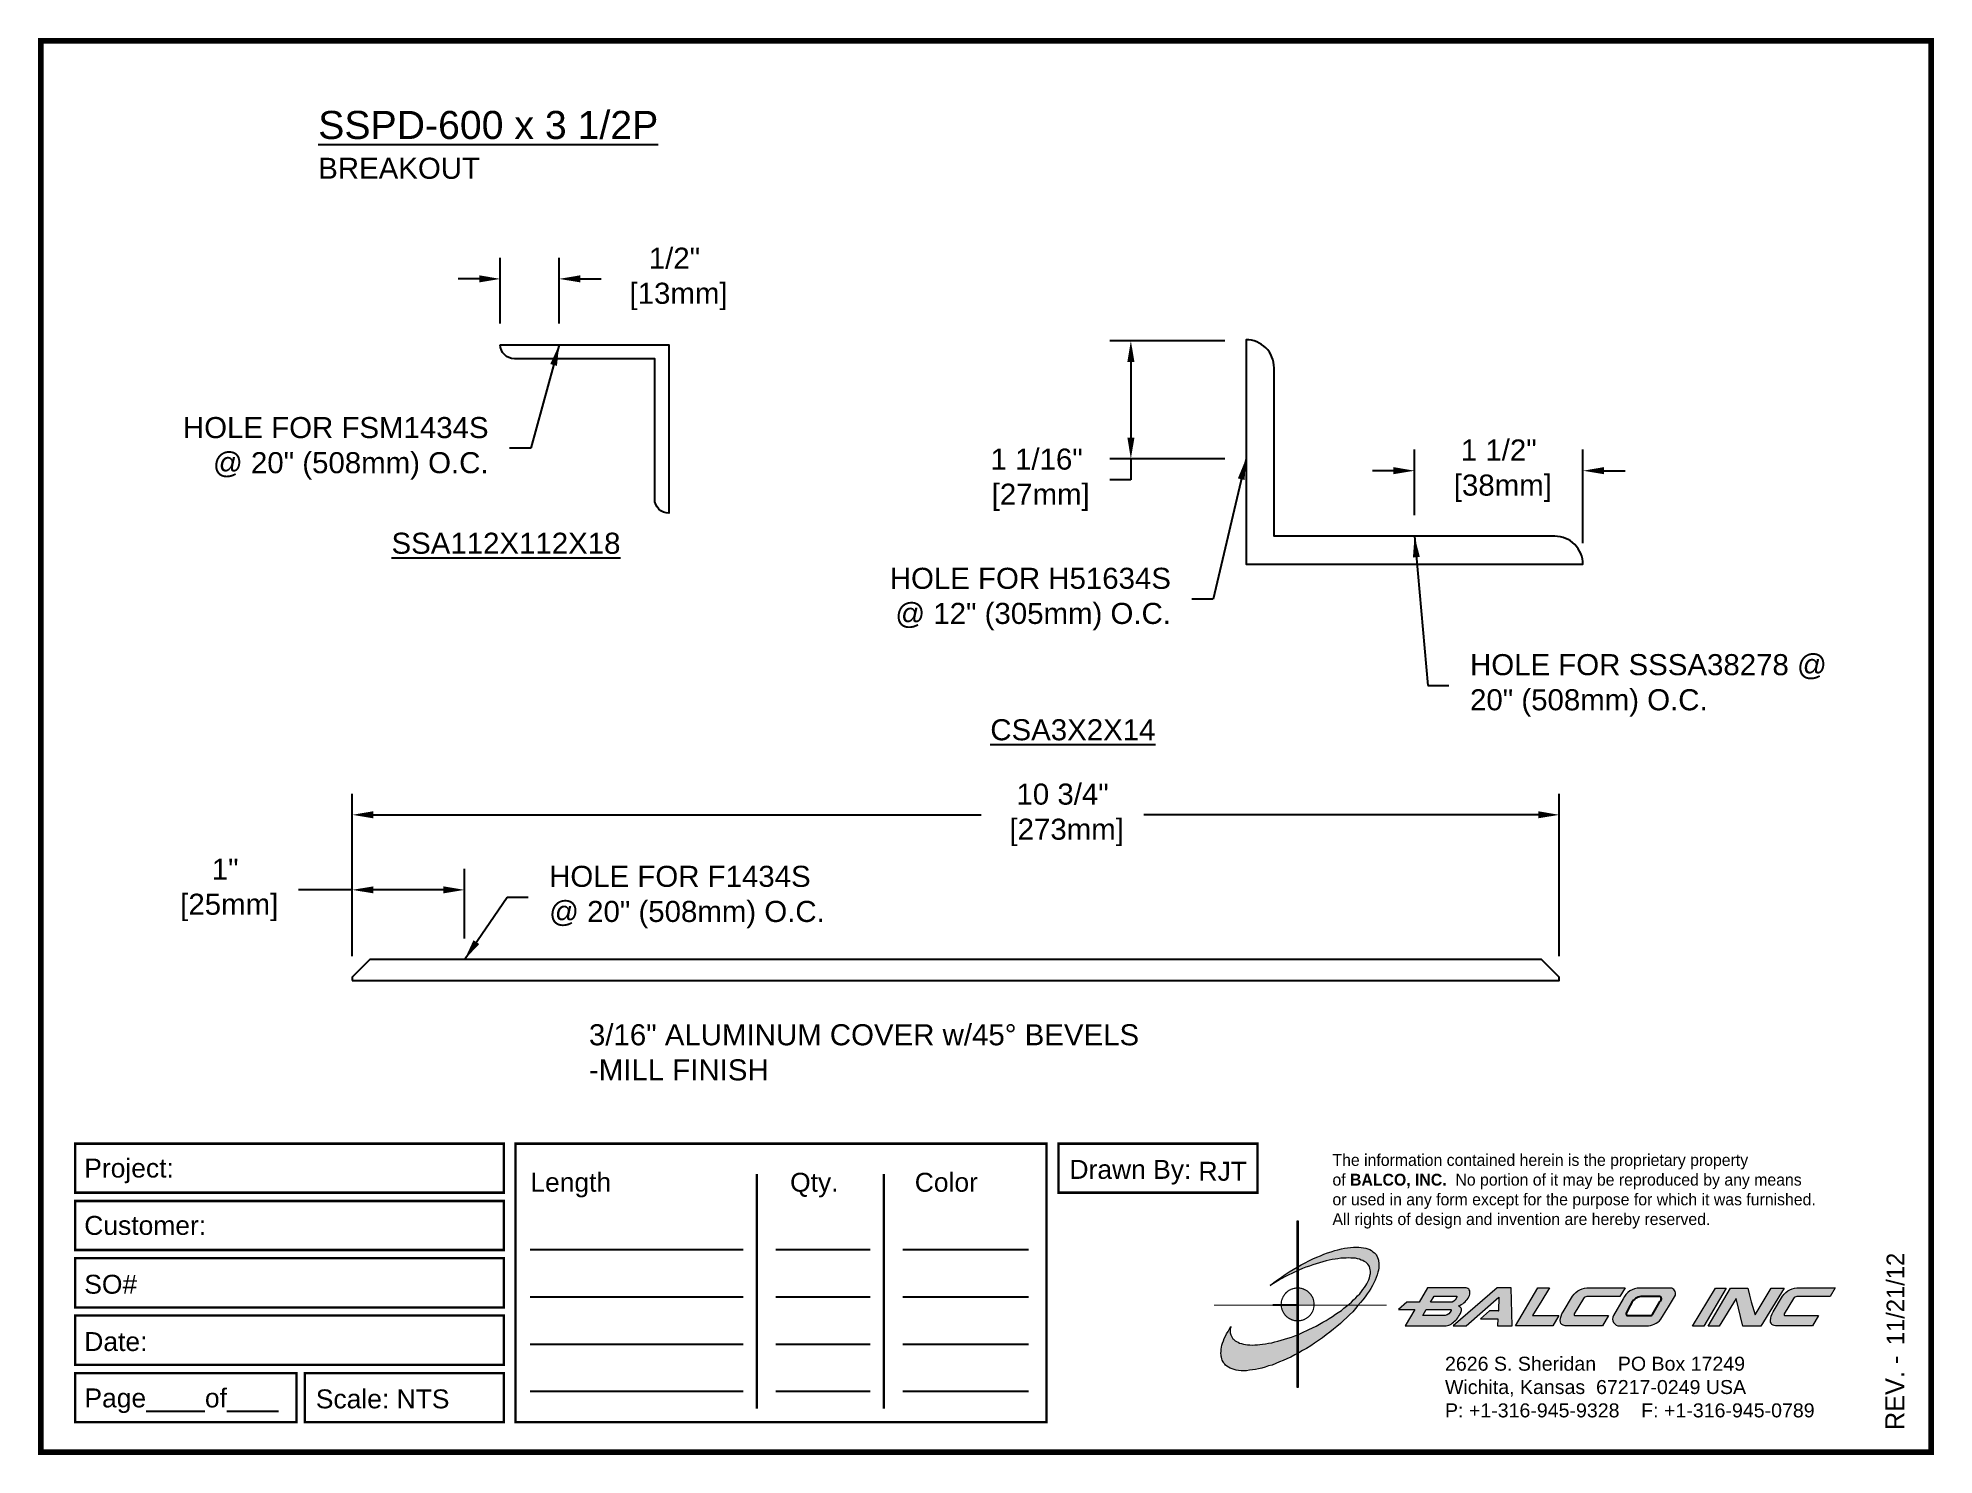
# Paper-space layout 'Breakout' of a CAD drawing. Header units: inches. Extents: x 0 to 10, y 0 to 7.5.
# The model-space entities are those that its viewports show. They can reach past a viewport. Long polylines and large blocks are cut down to what shows.
import ezdxf

# ---------------------------------------------------------------- set-up
doc = ezdxf.new("R2010")
doc.units = ezdxf.units.IN
doc.header["$MEASUREMENT"] = 0
for name, color, linetype in [('Border', 7, 'Continuous'), ('Dimensions', 3, 'Continuous'), ('Metals', 7, 'Continuous'), ('Text', 2, 'Continuous')]:
    doc.layers.add(name, color=color, linetype=linetype)
doc.styles.add('ARIAL', font='arial.ttf')
doc.styles.add('Copyright', font='ERASDEMI.TTF')
doc.dimstyles.new('Arial', dxfattribs={"dimscale": 1.5, "dimtxt": 0.125, "dimasz": 0.125, "dimexe": 0.125, "dimexo": 0.125, "dimgap": 0.125, "dimtad": 0, "dimtih": 1, "dimtoh": 1, "dimdec": 4, "dimzin": 0, "dimdsep": 46, "dimlunit": 4, "dimtxsty": 'ARIAL', "dimcen": 0.125, "dimadec": 0, "dimazin": 0, "dimtfac": 1, "dimtdec": 4, "dimtofl": 0, "dimtmove": 0, "dimatfit": 3, "dimfxl": 0, "dimfrac": 2, "dimtolj": 1, "dimtzin": 0, "dimarcsym": 0})

# ---------------------------------------------------------------- blocks, each defined once
blk = doc.blocks.new('ACADlogo')
h = blk.add_hatch(color=256)
h.paths.add_polyline_path([(-3.346, 1.223), (-3.351, 1.223), (-3.351, 0.979), (-3.346, 0.982)])
h.paths.add_polyline_path([(-3.346, 0.961), (-3.351, 0.959), (-3.351, 0.868), (-3.346, 0.868)])
h.paths.add_polyline_path([(-3.346, 0.777), (-3.351, 0.777), (-3.351, 0.699), (-3.351, 0.695), (-3.35, 0.695), (-3.346, 0.695)])
h.paths.add_polyline_path([(-3.346, 0.864), (-3.346, 0.868), (-3.35, 0.868), (-3.351, 0.868), (-3.351, 0.777), (-3.346, 0.777), (-3.346, 0.778), (-3.348, 0.778)])
h.paths.add_polyline_path([(-3.346, 0.524), (-3.351, 0.521), (-3.351, 0.342), (-3.346, 0.342)])
h.paths.add_polyline_path([(-3.346, 0.695), (-3.351, 0.695), (-3.351, 0.621), (-3.346, 0.623)])
h.paths.add_polyline_path([(-3.346, 0.623), (-3.351, 0.621), (-3.351, 0.521), (-3.346, 0.524)])
h.paths.add_polyline_path([(-3.346, 0.982), (-3.351, 0.979), (-3.351, 0.959), (-3.346, 0.961)])
h = blk.add_hatch(color=175)
h.paths.add_polyline_path([(-3.518, 0.573), (-3.534, 0.571), (-3.548, 0.569), (-3.562, 0.567), (-3.576, 0.567), (-3.589, 0.566), (-3.602, 0.567), (-3.614, 0.568), (-3.625, 0.569), (-3.636, 0.572), (-3.646, 0.574), (-3.656, 0.577), (-3.664, 0.581), (-3.673, 0.585), (-3.679, 0.589), (-3.685, 0.595), (-3.688, 0.598), (-3.691, 0.6), (-3.695, 0.607), (-3.699, 0.614), (-3.703, 0.621), (-3.704, 0.626), (-3.705, 0.631), (-3.706, 0.637), (-3.706, 0.642), (-3.705, 0.648), (-3.705, 0.653), (-3.703, 0.659), (-3.702, 0.665), (-3.71, 0.652), (-3.717, 0.639), (-3.725, 0.626), (-3.731, 0.613), (-3.737, 0.601), (-3.741, 0.589), (-3.746, 0.577), (-3.749, 0.566), (-3.751, 0.555), (-3.753, 0.544), (-3.754, 0.538), (-3.754, 0.533), (-3.755, 0.523), (-3.754, 0.513), (-3.753, 0.508), (-3.752, 0.503), (-3.75, 0.494), (-3.748, 0.486), (-3.743, 0.477), (-3.74, 0.473), (-3.738, 0.469), (-3.734, 0.465), (-3.73, 0.461), (-3.723, 0.455), (-3.715, 0.449), (-3.706, 0.445), (-3.695, 0.44), (-3.685, 0.437), (-3.674, 0.434), (-3.661, 0.432), (-3.648, 0.431), (-3.634, 0.431), (-3.62, 0.431), (-3.604, 0.433), (-3.588, 0.435), (-3.572, 0.438), (-3.556, 0.441), (-3.538, 0.445), (-3.52, 0.449), (-3.503, 0.456), (-3.483, 0.461), (-3.464, 0.469), (-3.445, 0.477), (-3.426, 0.485), (-3.406, 0.494), (-3.385, 0.503), (-3.364, 0.514), (-3.351, 0.521), (-3.351, 0.621), (-3.364, 0.616), (-3.382, 0.609), (-3.4, 0.603), (-3.418, 0.598), (-3.436, 0.592), (-3.453, 0.587), (-3.47, 0.583), (-3.486, 0.579), (-3.503, 0.576)])
h.paths.add_polyline_path([(-3.215, 0.687), (-3.251, 0.667), (-3.289, 0.649), (-3.327, 0.631), (-3.345, 0.623), (-3.346, 0.623), (-3.346, 0.524), (-3.343, 0.525), (-3.323, 0.537), (-3.302, 0.549), (-3.28, 0.563), (-3.259, 0.577), (-3.238, 0.59), (-3.218, 0.605), (-3.198, 0.62), (-3.179, 0.635), (-3.16, 0.65), (-3.141, 0.665), (-3.123, 0.681), (-3.106, 0.696), (-3.089, 0.712), (-3.074, 0.727), (-3.058, 0.743), (-3.043, 0.759), (-3.03, 0.775), (-3.028, 0.777), (-3.085, 0.777), (-3.091, 0.772), (-3.105, 0.761), (-3.118, 0.75), (-3.134, 0.739), (-3.149, 0.729), (-3.165, 0.718), (-3.182, 0.707), (-3.198, 0.697)])
h.paths.add_polyline_path([(-2.921, 1.009), (-2.922, 1.015), (-2.924, 1.02), (-2.926, 1.029), (-2.931, 1.038), (-2.934, 1.043), (-2.936, 1.047), (-2.94, 1.05), (-2.943, 1.054), (-2.951, 1.06), (-2.959, 1.066), (-2.968, 1.071), (-2.978, 1.075), (-2.989, 1.079), (-3, 1.081), (-3.013, 1.083), (-3.026, 1.084), (-3.04, 1.084), (-3.054, 1.084), (-3.07, 1.083), (-3.085, 1.081), (-3.102, 1.079), (-3.118, 1.075), (-3.136, 1.07), (-3.153, 1.066), (-3.171, 1.06), (-3.191, 1.054), (-3.21, 1.047), (-3.229, 1.039), (-3.248, 1.031), (-3.268, 1.022), (-3.289, 1.012), (-3.31, 1.002), (-3.33, 0.991), (-3.346, 0.982), (-3.346, 0.961), (-3.342, 0.962), (-3.323, 0.971), (-3.305, 0.978), (-3.287, 0.984), (-3.268, 0.991), (-3.251, 0.996), (-3.234, 1.002), (-3.216, 1.007), (-3.199, 1.011), (-3.182, 1.015), (-3.167, 1.018), (-3.15, 1.021), (-3.136, 1.023), (-3.121, 1.025), (-3.107, 1.026), (-3.093, 1.026), (-3.079, 1.027), (-3.067, 1.026), (-3.054, 1.026), (-3.043, 1.025), (-3.032, 1.022), (-3.022, 1.02), (-3.013, 1.016), (-3.004, 1.013), (-2.997, 1.009), (-2.989, 1.005), (-2.983, 0.999), (-2.98, 0.996), (-2.978, 0.994), (-2.973, 0.987), (-2.969, 0.981), (-2.967, 0.973), (-2.965, 0.965), (-2.964, 0.957), (-2.964, 0.949), (-2.964, 0.944), (-2.965, 0.94), (-2.967, 0.93), (-2.969, 0.921), (-2.973, 0.911), (-2.978, 0.901), (-2.983, 0.891), (-2.989, 0.881), (-2.996, 0.871), (-3.004, 0.86), (-3.012, 0.849), (-3.021, 0.838), (-3.032, 0.827), (-3.042, 0.816), (-3.053, 0.805), (-3.065, 0.794), (-3.077, 0.783), (-3.085, 0.777), (-3.028, 0.777), (-3.016, 0.791), (-3.004, 0.806), (-2.992, 0.822), (-2.981, 0.837), (-2.971, 0.852), (-2.962, 0.866), (-2.954, 0.882), (-2.946, 0.896), (-2.939, 0.91), (-2.934, 0.924), (-2.929, 0.938), (-2.926, 0.944), (-2.925, 0.951), (-2.922, 0.963), (-2.92, 0.975), (-2.92, 0.982), (-2.919, 0.987), (-2.92, 0.999), (-2.92, 1.005)])
h.paths.add_polyline_path([(-3.372, 0.966), (-3.393, 0.953), (-3.415, 0.94), (-3.435, 0.925), (-3.455, 0.911), (-3.475, 0.897), (-3.494, 0.882), (-3.468, 0.898), (-3.439, 0.915), (-3.41, 0.93), (-3.396, 0.938), (-3.38, 0.945), (-3.351, 0.959), (-3.351, 0.979)])
h = blk.add_hatch(color=256)
h.paths.add_polyline_path([(-3.268, 0.814), (-3.27, 0.819), (-3.273, 0.824), (-3.276, 0.828), (-3.279, 0.833), (-3.282, 0.837), (-3.286, 0.841), (-3.29, 0.845), (-3.294, 0.849), (-3.298, 0.852), (-3.303, 0.855), (-3.308, 0.858), (-3.313, 0.86), (-3.318, 0.863), (-3.323, 0.864), (-3.328, 0.866), (-3.334, 0.867), (-3.339, 0.868), (-3.345, 0.868), (-3.346, 0.868), (-3.346, 0.777), (-3.335, 0.777), (-3.262, 0.777), (-3.262, 0.781), (-3.262, 0.787), (-3.263, 0.792), (-3.264, 0.798), (-3.265, 0.803), (-3.266, 0.808)])
h.paths.add_polyline_path([(-3.351, 0.777), (-3.436, 0.777), (-3.435, 0.773), (-3.435, 0.768), (-3.434, 0.762), (-3.432, 0.757), (-3.431, 0.752), (-3.428, 0.747), (-3.426, 0.742), (-3.423, 0.737), (-3.42, 0.732), (-3.417, 0.728), (-3.414, 0.723), (-3.41, 0.719), (-3.406, 0.716), (-3.401, 0.712), (-3.397, 0.709), (-3.392, 0.706), (-3.387, 0.704), (-3.382, 0.701), (-3.377, 0.699), (-3.372, 0.698), (-3.367, 0.696), (-3.361, 0.695), (-3.356, 0.695), (-3.351, 0.695)])
h.paths.add_polyline_path([(-3.346, 0.868), (-3.35, 0.868), (-3.351, 0.868), (-3.351, 0.777), (-3.346, 0.777)])
h = blk.add_hatch(color=256)
h.paths.add_polyline_path([(-2.438, 0.844, 0.412988), (-2.461, 0.869), (-2.663, 0.869), (-2.707, 0.794), (-2.771, 0.794), (-2.815, 0.755), (-2.73, 0.755), (-2.781, 0.668), (-2.563, 0.668, 0.107996), (-2.538, 0.677, 0.108939), (-2.494, 0.724, 0.080345), (-2.483, 0.745, 0.419497), (-2.499, 0.773, 0.149928), (-2.447, 0.815, 0.134283)])
h.paths.add_polyline_path([(-2.507, 0.821, -0.209012), (-2.532, 0.794), (-2.538, 0.794), (-2.646, 0.794), (-2.627, 0.825), (-2.51, 0.825, -0.56619)], flags=16)
h.paths.add_polyline_path([(-2.538, 0.75, -0.241309), (-2.569, 0.722), (-2.688, 0.722), (-2.669, 0.755), (-2.541, 0.755, -0.56619)], flags=16)
for points in [[(-2.285, 0.819), (-2.287, 0.748), (-2.335, 0.748), (-2.383, 0.705), (-2.29, 0.705), (-2.292, 0.668), (-2.215, 0.668), (-2.221, 0.869), (-2.295, 0.869), (-2.527, 0.668), (-2.458, 0.668)], [(-2.018, 0.869), (-2.079, 0.869), (-2.198, 0.668), (-2, 0.668), (-1.968, 0.722), (-2.107, 0.722), (-2.085, 0.759), (-2.064, 0.794)], [(-1.617, 0.869), (-1.807, 0.869, 0.270182), (-1.896, 0.825), (-1.946, 0.742, 0.109019), (-1.961, 0.695, 0.340665), (-1.945, 0.672, 0.129907), (-1.923, 0.668), (-1.738, 0.668), (-1.706, 0.722), (-1.878, 0.722), (-1.882, 0.722, -0.601242), (-1.887, 0.731), (-1.838, 0.813, -0.253048), (-1.821, 0.823), (-1.645, 0.823)], [(-1.083, 0.867), (-1.14, 0.867), (-1.261, 0.667), (-1.26, 0.667), (-1.202, 0.667)], [(-0.96, 0.83), (-0.969, 0.867), (-1.061, 0.867), (-1.179, 0.667), (-1.12, 0.667), (-1.031, 0.812), (-0.995, 0.667), (-0.9, 0.667), (-0.778, 0.867), (-0.846, 0.867), (-0.931, 0.727), (-0.951, 0.795)], [(-0.507, 0.869), (-0.697, 0.869, 0.270182), (-0.786, 0.825), (-0.836, 0.742, 0.109019), (-0.85, 0.695, 0.340665), (-0.835, 0.672, 0.129907), (-0.812, 0.668), (-0.628, 0.668), (-0.595, 0.722), (-0.768, 0.722), (-0.772, 0.722, -0.601242), (-0.777, 0.731), (-0.728, 0.813, -0.253048), (-0.71, 0.823), (-0.534, 0.823)], [(-3.346, 0.623), (-3.351, 0.621), (-3.351, 0.521), (-3.346, 0.524)]]:
    blk.add_hatch(color=256).paths.add_polyline_path(points)
h = blk.add_hatch(color=256)
h.paths.add_polyline_path([(-1.377, 0.868), (-1.383, 0.868), (-1.383, 0.868), (-1.44, 0.868), (-1.492, 0.868), (-1.541, 0.868, 0.297712), (-1.628, 0.811), (-1.68, 0.723, 0.585116), (-1.646, 0.668), (-1.506, 0.668, 0.210586), (-1.429, 0.703), (-1.415, 0.726), (-1.389, 0.769), (-1.352, 0.831, 0.4352)])
h.paths.add_polyline_path([(-1.437, 0.823, -0.603783), (-1.428, 0.805), (-1.431, 0.801), (-1.434, 0.796), (-1.438, 0.789), (-1.474, 0.728, -0.229001), (-1.489, 0.722), (-1.494, 0.722), (-1.501, 0.722), (-1.597, 0.722), (-1.604, 0.722, -0.492401), (-1.613, 0.734), (-1.601, 0.757), (-1.591, 0.775), (-1.582, 0.791, -0.238368), (-1.535, 0.823)], flags=16)
for q in [(-3.48, 0.777), (-3.351, 0.642)]:
    blk.add_line((-3.351, 0.777), q)
at = {"color": 7, "lineweight": 0}
for points in [[(-3.351, 1.223), (-3.346, 1.223), (-3.346, 0.342), (-3.351, 0.342), (-3.351, 1.223)], [(-2.292, 0.668), (-2.215, 0.668), (-2.221, 0.869), (-2.295, 0.869), (-2.527, 0.668), (-2.458, 0.668), (-2.285, 0.819), (-2.287, 0.748), (-2.286, 0.748), (-2.335, 0.748), (-2.383, 0.705), (-2.29, 0.705), (-2.292, 0.668), (-2.292, 0.668)], [(-2.198, 0.668), (-2.079, 0.869), (-2.018, 0.869), (-2.064, 0.794), (-2.085, 0.759), (-2.107, 0.722), (-1.968, 0.722), (-2, 0.668), (-2.198, 0.668), (-2.198, 0.668)], [(-1.383, 0.868), (-1.383, 0.868)], [(-1.261, 0.667), (-1.14, 0.867), (-1.083, 0.867), (-1.202, 0.667), (-1.26, 0.667), (-1.261, 0.667), (-1.261, 0.667)], [(-0.9, 0.667), (-0.995, 0.667), (-1.031, 0.812), (-1.12, 0.667), (-1.179, 0.667), (-1.061, 0.867), (-0.969, 0.867), (-0.96, 0.83), (-0.951, 0.795), (-0.931, 0.727), (-0.846, 0.867), (-0.778, 0.867), (-0.9, 0.667), (-0.9, 0.667)]]:
    blk.add_lwpolyline(points, dxfattribs=at)
at = {"color": 175, "lineweight": 0}
blk.add_lwpolyline([(-2.926, 1.029), (-2.924, 1.02), (-2.922, 1.015), (-2.921, 1.009), (-2.92, 1.005), (-2.92, 0.999), (-2.919, 0.987), (-2.92, 0.982), (-2.92, 0.975), (-2.922, 0.963), (-2.925, 0.951), (-2.926, 0.944), (-2.929, 0.938), (-2.934, 0.924), (-2.939, 0.91), (-2.946, 0.896), (-2.954, 0.882), (-2.962, 0.866), (-2.971, 0.852), (-2.981, 0.837), (-2.992, 0.822), (-3.004, 0.806), (-3.016, 0.791), (-3.03, 0.775), (-3.043, 0.759), (-3.058, 0.743), (-3.074, 0.727), (-3.089, 0.712), (-3.106, 0.696), (-3.123, 0.681), (-3.141, 0.665), (-3.16, 0.65), (-3.179, 0.635), (-3.198, 0.62), (-3.218, 0.605), (-3.238, 0.59), (-3.259, 0.577), (-3.28, 0.563), (-3.302, 0.549), (-3.323, 0.537), (-3.343, 0.525), (-3.364, 0.514), (-3.385, 0.503), (-3.406, 0.494), (-3.426, 0.485), (-3.445, 0.477), (-3.464, 0.469), (-3.483, 0.461), (-3.503, 0.456), (-3.52, 0.449), (-3.538, 0.445), (-3.556, 0.441), (-3.572, 0.438), (-3.588, 0.435), (-3.604, 0.433), (-3.62, 0.431), (-3.634, 0.431), (-3.648, 0.431), (-3.661, 0.432), (-3.674, 0.434), (-3.685, 0.437), (-3.695, 0.44), (-3.706, 0.445), (-3.715, 0.449), (-3.723, 0.455), (-3.73, 0.461), (-3.734, 0.465), (-3.738, 0.469), (-3.74, 0.473), (-3.743, 0.477), (-3.748, 0.486), (-3.75, 0.494), (-3.752, 0.503), (-3.753, 0.508), (-3.754, 0.513), (-3.755, 0.523), (-3.754, 0.533), (-3.754, 0.538), (-3.753, 0.544), (-3.751, 0.555), (-3.749, 0.566), (-3.746, 0.577), (-3.741, 0.589), (-3.737, 0.601), (-3.731, 0.613), (-3.725, 0.626), (-3.717, 0.639), (-3.71, 0.652), (-3.702, 0.665), (-3.703, 0.659), (-3.705, 0.653), (-3.705, 0.648), (-3.706, 0.642), (-3.706, 0.637), (-3.705, 0.631), (-3.704, 0.626), (-3.703, 0.621), (-3.699, 0.614), (-3.695, 0.607), (-3.691, 0.6), (-3.688, 0.598), (-3.685, 0.595), (-3.679, 0.589), (-3.673, 0.585), (-3.664, 0.581), (-3.656, 0.577), (-3.646, 0.574), (-3.636, 0.572), (-3.625, 0.569), (-3.614, 0.568), (-3.602, 0.567), (-3.589, 0.566), (-3.576, 0.567), (-3.562, 0.567), (-3.548, 0.569), (-3.534, 0.571), (-3.518, 0.573), (-3.503, 0.576), (-3.486, 0.579), (-3.47, 0.583), (-3.453, 0.587), (-3.436, 0.592), (-3.418, 0.598), (-3.4, 0.603), (-3.382, 0.609), (-3.364, 0.616), (-3.345, 0.623), (-3.327, 0.631), (-3.289, 0.649), (-3.251, 0.667), (-3.215, 0.687), (-3.198, 0.697), (-3.182, 0.707), (-3.165, 0.718), (-3.149, 0.729), (-3.134, 0.739), (-3.118, 0.75), (-3.105, 0.761), (-3.091, 0.772), (-3.077, 0.783), (-3.065, 0.794), (-3.053, 0.805), (-3.042, 0.816), (-3.032, 0.827), (-3.021, 0.838), (-3.012, 0.849), (-3.004, 0.86), (-2.996, 0.871), (-2.989, 0.881), (-2.983, 0.891), (-2.978, 0.901), (-2.973, 0.911), (-2.969, 0.921), (-2.967, 0.93), (-2.965, 0.94), (-2.964, 0.944), (-2.964, 0.949), (-2.964, 0.957), (-2.965, 0.965), (-2.967, 0.973), (-2.969, 0.981), (-2.973, 0.987), (-2.978, 0.994), (-2.98, 0.996), (-2.983, 0.999), (-2.989, 1.005), (-2.997, 1.009), (-3.004, 1.013), (-3.013, 1.016), (-3.022, 1.02), (-3.032, 1.022), (-3.043, 1.025), (-3.054, 1.026), (-3.067, 1.026), (-3.079, 1.027), (-3.093, 1.026), (-3.107, 1.026), (-3.121, 1.025), (-3.136, 1.023), (-3.15, 1.021), (-3.167, 1.018), (-3.182, 1.015), (-3.199, 1.011), (-3.216, 1.007), (-3.234, 1.002), (-3.251, 0.996), (-3.268, 0.991), (-3.287, 0.984), (-3.305, 0.978), (-3.323, 0.971), (-3.342, 0.962), (-3.38, 0.945), (-3.396, 0.938), (-3.41, 0.93), (-3.439, 0.915), (-3.468, 0.898), (-3.494, 0.882), (-3.475, 0.897), (-3.455, 0.911), (-3.435, 0.925), (-3.415, 0.94), (-3.393, 0.953), (-3.372, 0.966), (-3.351, 0.979), (-3.33, 0.991), (-3.31, 1.002), (-3.289, 1.012), (-3.268, 1.022), (-3.248, 1.031), (-3.229, 1.039), (-3.21, 1.047), (-3.191, 1.054), (-3.171, 1.06), (-3.153, 1.066), (-3.136, 1.07), (-3.118, 1.075), (-3.102, 1.079), (-3.085, 1.081), (-3.07, 1.083), (-3.054, 1.084), (-3.04, 1.084), (-3.026, 1.084), (-3.013, 1.083), (-3, 1.081), (-2.989, 1.079), (-2.978, 1.075), (-2.968, 1.071), (-2.959, 1.066), (-2.951, 1.06), (-2.943, 1.054), (-2.94, 1.05), (-2.936, 1.047), (-2.934, 1.043), (-2.931, 1.038), (-2.926, 1.029), (-2.926, 1.029)], dxfattribs=at)
at = {"color": 7, "lineweight": 0, "const_width": 0.0064}
blk.add_lwpolyline([(-3.262, 0.781), (-3.262, 0.787), (-3.263, 0.792), (-3.264, 0.798), (-3.265, 0.803), (-3.266, 0.808), (-3.268, 0.814), (-3.27, 0.819), (-3.273, 0.824), (-3.276, 0.828), (-3.279, 0.833), (-3.282, 0.837), (-3.286, 0.841), (-3.29, 0.845), (-3.294, 0.849), (-3.298, 0.852), (-3.303, 0.855), (-3.308, 0.858), (-3.313, 0.86), (-3.318, 0.863), (-3.323, 0.864), (-3.328, 0.866), (-3.334, 0.867), (-3.339, 0.868), (-3.345, 0.868), (-3.35, 0.868), (-3.356, 0.868), (-3.361, 0.867), (-3.367, 0.866), (-3.372, 0.865), (-3.377, 0.863), (-3.382, 0.862), (-3.387, 0.859), (-3.392, 0.857), (-3.397, 0.854), (-3.401, 0.851), (-3.406, 0.847), (-3.41, 0.843), (-3.414, 0.839), (-3.417, 0.835), (-3.42, 0.831), (-3.423, 0.826), (-3.426, 0.821), (-3.428, 0.816), (-3.431, 0.811), (-3.432, 0.806), (-3.434, 0.801), (-3.435, 0.795), (-3.435, 0.79), (-3.436, 0.784), (-3.436, 0.779), (-3.435, 0.773), (-3.435, 0.768), (-3.434, 0.762), (-3.432, 0.757), (-3.431, 0.752), (-3.428, 0.747), (-3.426, 0.742), (-3.423, 0.737), (-3.42, 0.732), (-3.417, 0.728), (-3.414, 0.723), (-3.41, 0.719), (-3.406, 0.716), (-3.401, 0.712), (-3.397, 0.709), (-3.392, 0.706), (-3.387, 0.704), (-3.382, 0.701), (-3.377, 0.699), (-3.372, 0.698), (-3.367, 0.696), (-3.361, 0.695), (-3.356, 0.695), (-3.35, 0.695), (-3.345, 0.695), (-3.339, 0.695), (-3.334, 0.696), (-3.328, 0.697), (-3.323, 0.698), (-3.318, 0.7), (-3.313, 0.702), (-3.308, 0.705), (-3.303, 0.708), (-3.298, 0.711), (-3.294, 0.714), (-3.29, 0.718), (-3.286, 0.721), (-3.282, 0.726), (-3.279, 0.73), (-3.276, 0.734), (-3.273, 0.739), (-3.27, 0.744), (-3.268, 0.749), (-3.266, 0.754), (-3.265, 0.76), (-3.264, 0.765), (-3.263, 0.77), (-3.262, 0.776), (-3.262, 0.781)], dxfattribs=at)
at = {"color": 7, "lineweight": 0}
for points in [[(-2.447, 0.815, 0.130368), (-2.438, 0.843, 0.448367), (-2.463, 0.869), (-2.663, 0.869), (-2.707, 0.794), (-2.771, 0.794), (-2.815, 0.755), (-2.73, 0.755), (-2.781, 0.668), (-2.563, 0.668, 0.107996), (-2.538, 0.677, 0.108939), (-2.494, 0.724, 0.077395), (-2.484, 0.744, 0.430878), (-2.499, 0.773, 0.149928)], [(-2.507, 0.821, -0.209012), (-2.532, 0.794), (-2.538, 0.794), (-2.646, 0.794), (-2.627, 0.825), (-2.512, 0.825), (-2.509, 0.825, -0.531288)], [(-1.838, 0.813), (-1.887, 0.731, 0.587385), (-1.882, 0.722), (-1.878, 0.722), (-1.706, 0.722), (-1.738, 0.668), (-1.923, 0.668, -0.129907), (-1.945, 0.672, -0.349839), (-1.961, 0.696, -0.107341), (-1.946, 0.742), (-1.896, 0.825, -0.270182), (-1.807, 0.869), (-1.617, 0.869), (-1.645, 0.823), (-1.821, 0.823, 0.252436)], [(-1.68, 0.723, 0.585116), (-1.646, 0.668), (-1.506, 0.668, 0.210586), (-1.429, 0.703), (-1.415, 0.726), (-1.389, 0.769), (-1.352, 0.831, 0.4352), (-1.377, 0.868), (-1.383, 0.868), (-1.383, 0.868), (-1.44, 0.868), (-1.492, 0.868), (-1.541, 0.868, 0.297712), (-1.628, 0.811)], [(-0.728, 0.813), (-0.777, 0.731, 0.587385), (-0.772, 0.722), (-0.768, 0.722), (-0.595, 0.722), (-0.628, 0.668), (-0.812, 0.668, -0.129907), (-0.835, 0.672, -0.349839), (-0.85, 0.696, -0.107341), (-0.836, 0.742), (-0.786, 0.825, -0.270182), (-0.697, 0.869), (-0.507, 0.869), (-0.534, 0.823), (-0.71, 0.823, 0.252436)], [(-2.569, 0.722), (-2.688, 0.722), (-2.669, 0.755), (-2.543, 0.755), (-2.54, 0.755, -0.531288), (-2.538, 0.75, -0.241309)]]:
    blk.add_lwpolyline(points, format="xyb", close=True, dxfattribs=at)
blk.add_lwpolyline([(-1.437, 0.823), (-1.535, 0.823, 0.238368), (-1.582, 0.791), (-1.591, 0.775), (-1.601, 0.757), (-1.613, 0.734, 0.490298), (-1.604, 0.722), (-1.597, 0.722), (-1.501, 0.722), (-1.494, 0.722), (-1.489, 0.722, 0.229001), (-1.474, 0.728), (-1.438, 0.789), (-1.434, 0.796), (-1.431, 0.801), (-1.428, 0.805, 0.603783)], format="xyb", close=True)
blk.add_lwpolyline([(-2.879, 0.777, 0.00455, 0.00455, 0), (-3.791, 0.777, 0.00183, 0.00183, 0), (-3.791, 0.777, 0.00183, 0.00183, 0)], format="xyseb", dxfattribs=at)
blk = doc.blocks.new('Quantity Data')
at = {"layer": 'Border', "color": 253}
for p, q in [((2.755, 1.254), (3.881, 1.254)), ((4.054, 1.254), (4.553, 1.254)), ((4.725, 1.254), (5.389, 1.254)), ((2.755, 1.004), (3.881, 1.004)), ((4.054, 1.004), (4.553, 1.004)), ((4.725, 1.004), (5.389, 1.004)), ((2.755, 0.754), (3.881, 0.754)), ((4.054, 0.754), (4.553, 0.754)), ((4.725, 0.754), (5.389, 0.754)), ((2.755, 0.504), (3.881, 0.504)), ((4.054, 0.504), (4.553, 0.504)), ((4.725, 0.504), (5.389, 0.504))]:
    blk.add_line(p, q, dxfattribs=at)
at = {"layer": 'Border', "const_width": 0.0125}
blk.add_lwpolyline([(5.485, 0.341), (2.678, 0.341), (2.678, 1.813), (5.485, 1.813)], close=True, dxfattribs=at)
for points in [[(3.953, 1.653), (3.953, 0.412)], [(4.625, 1.653), (4.625, 0.412)]]:
    blk.add_lwpolyline(points, dxfattribs=at)
at = {"layer": 'Border', "style": 'ARIAL'}
for s, p in [('Length', (2.756, 1.559)), ('Qty.', (4.129, 1.559)), ('Color', (4.788, 1.559))]:
    blk.add_text(s, height=0.1, dxfattribs=at).set_placement(p)
blk = doc.blocks.new('Drawn By')
at = {"layer": 'Border', "const_width": 0.0125}
blk.add_lwpolyline([(5.38, 1.813), (6.432, 1.813), (6.432, 1.554), (5.38, 1.554)], close=True, dxfattribs=at)
at = {"layer": 'Border', "style": 'ARIAL'}
blk.add_text('Drawn By: ', height=0.1, dxfattribs=at).set_placement((5.438, 1.627))
blk.add_attdef('XXX', (6.12, 1.617), '', height=0.1, dxfattribs=at)
blk = doc.blocks.new('Project Info')
at = {"layer": 'Border', "const_width": 0.0125}
for points in [[(0.182, 1.813), (2.448, 1.813), (2.448, 1.554), (0.182, 1.554)], [(0.182, 1.51), (2.448, 1.51), (2.448, 1.251), (0.182, 1.251)], [(0.182, 1.207), (2.448, 1.207), (2.448, 0.947), (0.182, 0.947)], [(0.182, 0.904), (2.448, 0.904), (2.448, 0.644), (0.182, 0.644)], [(0.182, 0.6), (1.352, 0.6), (1.352, 0.341), (0.182, 0.341)], [(1.396, 0.6), (2.448, 0.6), (2.448, 0.341), (1.396, 0.341)]]:
    blk.add_lwpolyline(points, close=True, dxfattribs=at)
at = {"layer": 'Border', "style": 'ARIAL'}
for s, p in [('Project:', (0.23, 1.634)), ('Customer:', (0.23, 1.331)), ('SO#', (0.23, 1.02)), ('Date:', (0.23, 0.717)), ('Page%%u        %%uof%%u       ', (0.231, 0.419)), ('Scale: NTS', (1.454, 0.414))]:
    blk.add_text(s, height=0.1, dxfattribs=at).set_placement(p)
blk = doc.blocks.new('REV')
at = {"style": 'Copyright'}
blk.add_text('REV. -', height=0.1, rotation=90, dxfattribs=at).set_placement((-0.142, 0.117))
at = {"style": 'Copyright', "flags": 4}
blk.add_attdef('REVISIONDATE', (-0.142, 0.566), '', height=0.0938, rotation=90, dxfattribs=at)
blk = doc.blocks.new('SSA112X112X18')
blk.add_lwpolyline([(0, 0), (-1.5, 0), (-1.5, -1.5, 0.414214), (-1.375, -1.375), (-1.375, -0.125), (-0.125, -0.125, 0.414214)], format="xyb", close=True)
blk = doc.blocks.new('*D13')
at = {"layer": 'Defpoints', "color": 0}
for p in [(43.665, -0.787), (43.665, -1.37), (45.165, -1.62)]:
    blk.add_point(p, dxfattribs=at)
at = {"layer": 'Dimensions', "color": 0, "lineweight": -2}
for p, q in [((43.665, -1.183), (43.665, -0.599)), ((45.165, -1.433), (45.165, -0.599)), ((43.477, -0.787), (43.29, -0.787)), ((45.352, -0.787), (45.54, -0.787))]:
    blk.add_line(p, q, dxfattribs=at)
at = {"layer": 'Dimensions', "color": 0}
for points in [[(43.477, -0.755), (43.477, -0.818), (43.665, -0.787)], [(45.352, -0.755), (45.352, -0.818), (45.165, -0.787)]]:
    blk.add_solid(points, dxfattribs=at)
at = {"layer": 'Dimensions', "color": 0, "insert": (44.415, -0.787), "char_height": 0.1875, "attachment_point": 5, "style": 'ARIAL'}
blk.add_mtext('\\A1;1 1/2"\\P [38mm]', dxfattribs=at)
blk = doc.blocks.new('*D14')
at = {"layer": 'Defpoints', "color": 0}
for p in [(41.139, 0.37), (42.165, 0.37), (42.165, -0.68)]:
    blk.add_point(p, dxfattribs=at)
at = {"layer": 'Dimensions', "color": 0, "lineweight": -2}
for p, q in [((41.977, 0.37), (40.952, 0.37)), ((41.139, 0.182), (41.139, -0.493)), ((41.977, -0.68), (40.952, -0.68)), ((41.139, -0.68), (41.139, -0.868)), ((41.139, -0.868), (40.952, -0.868))]:
    blk.add_line(p, q, dxfattribs=at)
at = {"layer": 'Dimensions', "color": 0}
for points in [[(41.108, 0.182), (41.171, 0.182), (41.139, 0.37)], [(41.108, -0.493), (41.171, -0.493), (41.139, -0.68)]]:
    blk.add_solid(points, dxfattribs=at)
at = {"layer": 'Dimensions', "color": 0, "insert": (40.3, -0.868), "char_height": 0.1875, "attachment_point": 5, "style": 'ARIAL'}
blk.add_mtext('\\A1;1 1/16"\\P [27mm]', dxfattribs=at)
blk = doc.blocks.new('*D15')
at = {"layer": 'Defpoints', "color": 0}
for p in [(36.048, 0.921), (35.524, 0.335), (36.048, 0.335)]:
    blk.add_point(p, dxfattribs=at)
at = {"layer": 'Dimensions', "color": 0, "lineweight": -2}
for p, q in [((35.524, 0.523), (35.524, 1.109)), ((36.048, 0.523), (36.048, 1.109)), ((35.337, 0.921), (35.149, 0.921)), ((36.236, 0.921), (36.423, 0.921))]:
    blk.add_line(p, q, dxfattribs=at)
at = {"layer": 'Dimensions', "color": 0}
for points in [[(35.337, 0.953), (35.337, 0.89), (35.524, 0.921)], [(36.236, 0.953), (36.236, 0.89), (36.048, 0.921)]]:
    blk.add_solid(points, dxfattribs=at)
at = {"layer": 'Dimensions', "color": 0, "insert": (37.075, 0.921), "char_height": 0.1875, "attachment_point": 5, "style": 'ARIAL'}
blk.add_mtext('\\A1;1/2"\\P [13mm]', dxfattribs=at)
blk = doc.blocks.new('CSA3X2X14')
at = {"layer": 'Metals'}
blk.add_lwpolyline([(0.25, 1.75, 0.414214), (0, 2), (0, 0), (3, 0, 0.414214), (2.75, 0.25), (0.25, 0.25)], format="xyb", close=True, dxfattribs=at)
blk = doc.blocks.new('*D27')
at = {"layer": 'Defpoints', "color": 0}
for p in [(44.953, -3.851), (34.206, -5.296), (44.953, -5.296)]:
    blk.add_point(p, dxfattribs=at)
at = {"layer": 'Dimensions', "color": 0, "lineweight": -2}
for p, q in [((34.206, -5.108), (34.206, -3.663)), ((44.953, -5.108), (44.953, -3.663)), ((34.393, -3.851), (39.806, -3.851)), ((44.766, -3.851), (41.256, -3.851))]:
    blk.add_line(p, q, dxfattribs=at)
at = {"layer": 'Dimensions', "color": 0}
for points in [[(34.393, -3.819), (34.393, -3.882), (34.206, -3.851)], [(44.766, -3.819), (44.766, -3.882), (44.953, -3.851)]]:
    blk.add_solid(points, dxfattribs=at)
at = {"layer": 'Dimensions', "color": 0, "insert": (40.531, -3.851), "char_height": 0.1875, "attachment_point": 5, "style": 'ARIAL'}
blk.add_mtext('\\A1;10 3/4"\\P [273mm]', dxfattribs=at)
blk = doc.blocks.new('*D28')
at = {"layer": 'Defpoints', "color": 0}
for p in [(35.206, -4.519), (35.206, -5.139), (34.206, -5.296)]:
    blk.add_point(p, dxfattribs=at)
at = {"layer": 'Dimensions', "color": 0, "lineweight": -2}
for p, q in [((34.206, -5.108), (34.206, -4.331)), ((35.206, -4.952), (35.206, -4.331)), ((34.206, -4.519), (33.726, -4.519)), ((35.018, -4.519), (34.393, -4.519))]:
    blk.add_line(p, q, dxfattribs=at)
at = {"layer": 'Dimensions', "color": 0}
for points in [[(34.393, -4.488), (34.393, -4.55), (34.206, -4.519)], [(35.018, -4.488), (35.018, -4.55), (35.206, -4.519)]]:
    blk.add_solid(points, dxfattribs=at)
at = {"layer": 'Dimensions', "color": 0, "insert": (33.074, -4.519), "char_height": 0.1875, "attachment_point": 5, "style": 'ARIAL'}
blk.add_mtext('\\A1;1"\\P [25mm]', dxfattribs=at)

msp = doc.modelspace()

# ---------------------------------------------------------------- linework, layer by layer
msp.add_lwpolyline([(34.20571, -5.32681), (44.95321, -5.32681), (44.95321, -5.29556), (44.79696, -5.13931), (34.36196, -5.13931), (34.20571, -5.29556)], close=True)

# ---------------------------------------------------------------- block references
at = {"layer": 'Metals'}
msp.add_blockref('CSA3X2X14', (42.16465, -1.62044), dxfattribs=at)
at = {"layer": 'Metals', "xscale": -1}
msp.add_blockref('SSA112X112X18', (35.52415, 0.33541), dxfattribs=at)

# ---------------------------------------------------------------- texts
at = {"layer": 'Text', "style": 'ARIAL'}
for s, insert, char_height, width, attachment_point in [('{\\LSSPD-600 x 3 1/2P\\P\\H0.75x;\\lBREAKOUT}', (33.90271, 2.41675), 0.25, 4.7396332, 1), ('HOLE FOR FSM1434S \\P@ 20" (508mm) O.C.', (35.41985, -0.58732), 0.1875, 3.9506446, 6), ('{\\LSSA112X112X18}', (36.59403, -1.43414), 0.1875, 2.2451472, 6), ('HOLE FOR H51634S \\P@ 12" (305mm) O.C.', (41.49595, -1.92941), 0.1875, 4.2482114, 6), ('HOLE FOR SSSA38278 @\\P20" (508mm) O.C.', (44.15929, -2.69824), 0.1875, 3.6647516, 4), ('\\A1;{\\LCSA3X2X14}', (39.88752, -3.09478), 0.1875, 2.4899842, 4), ('HOLE FOR F1434S\\P@ 20" (508mm) O.C.', (35.9588, -4.58298), 0.1875, 3.9506446, 4), ('3/16" ALUMINUM COVER w/45%%D BEVELS\\P-MILL FINISH', (36.31353, -5.96685), 0.1875, 7.9297767, 4)]:
    msp.add_mtext(s, dxfattribs=dict(at, insert=insert, char_height=char_height, width=width, attachment_point=attachment_point))

# ---------------------------------------------------------------- dimensions: what is measured, and where the dimension line sits
at = {"layer": 'Dimensions'}
for base, p1, p2, picture, middle in [((36.04838, 0.92127), (35.52415, 0.33541), (36.04838, 0.33541), '*D15', (37.07541, 0.92127)), ((43.66465, -0.78666), (45.16465, -1.62044), (43.66465, -1.37044), '*D13', (44.41465, -0.78666)), ((44.95321, -3.85058), (34.20571, -5.29556), (44.95321, -5.29556), '*D27', (40.53124, -3.85058)), ((35.20571, -4.51892), (34.20571, -5.29556), (35.20571, -5.13931), '*D28', (33.07368, -4.51892))]:
    dim = msp.add_linear_dim(base=base, p1=p1, p2=p2, dimstyle='Arial', override={"dimpost": '\\X'}, dxfattribs=at)
    dim.commit()
    dim.dimension.update_dxf_attribs({"geometry": picture, "text_midpoint": middle, "dimtype": 160})
dim = msp.add_linear_dim(base=(41.13934, 0.36956), p1=(42.16465, -0.6801), p2=(42.16465, 0.36956), angle=90, dimstyle='Arial', override={"dimpost": '\\X'}, dxfattribs=at)
dim.commit()
dim.dimension.update_dxf_attribs({"geometry": '*D14', "text_midpoint": (40.29981, -0.8676), "dimtype": 160})

# ---------------------------------------------------------------- leaders
at = {"layer": 'Text', "annotation_type": 0, "has_hookline": 1}
for points, hookline_direction, text_width in [([(36.04838, 0.33541), (35.79485, -0.58732), (35.60735, -0.58732)], 1, 2.68741), ([(42.16465, -0.6801), (41.87095, -1.92941), (41.68345, -1.92941)], 1, 2.46935), ([(43.66465, -1.37044), (43.78429, -2.69824), (43.97179, -2.69824)], 0, 3.14721), ([(35.20571, -5.13931), (35.5838, -4.58298), (35.7713, -4.58298)], 0, 2.41793)]:
    msp.add_leader(points, dimstyle='Arial', override={"dimgap": 0.125, "dimtad": 0}, dxfattribs=dict(at, hookline_direction=hookline_direction, text_width=text_width))

psp = doc.layouts.new('Breakout')

# ---------------------------------------------------------------- linework, layer by layer
at = {"layer": 'Border', "const_width": 0.03}
psp.add_lwpolyline([(0.015, 7.476), (10.008, 7.476), (10.008, 0.015), (0.015, 0.015)], close=True, dxfattribs=at)

# ---------------------------------------------------------------- block references
for name, p in [('Project Info', (0.015, -0.167)), ('Quantity Data', (-0.153, -0.167))]:
    psp.add_blockref(name, p)
psp.add_blockref('Drawn By', (0.015, -0.167)).add_auto_attribs({'XXX': 'RJT'})
at = {"layer": 'Border'}
psp.add_blockref('ACADlogo', (10.008, 0.015), dxfattribs=at)
at = {"layer": 'Text'}
psp.add_blockref('REV', (10.008, 0.015), dxfattribs=at).add_auto_attribs({'REVISIONDATE': '11/21/12'})

# ---------------------------------------------------------------- texts
at = {"insert": (6.843, 1.591), "char_height": 0.0625, "width": 50.295, "attachment_point": 1, "style": 'Copyright'}
psp.add_mtext('The information contained herein is the proprietary property\\Pof {\\fEras Bold ITC|b0|i0|c0|p34;BALCO, INC.}  No portion of it may be reproduced by any means\\Por used in any form except for the purpose for which it was furnished.\\PAll rights of design and invention are hereby reserved.', dxfattribs=at)
at = {"layer": 'Border', "insert": (7.438, 0.52), "char_height": 0.074, "width": 2.3438, "attachment_point": 1, "style": 'ARIAL'}
psp.add_mtext('2626 S. Sheridan    PO Box 17249\\PWichita, Kansas  67217-0249 USA \\PP: +1-316-945-9328    F: +1-316-945-0789', dxfattribs=at)

# ---------------------------------------------------------------- viewports
at = {"layer": 'Border'}
psp.add_viewport(center=(5.012, 3.745), size=(9.993, 7.46055), view_center_point=(39.84968, -3.24304), view_height=12.5675825, dxfattribs=at)

doc.saveas('drawing.dxf')
